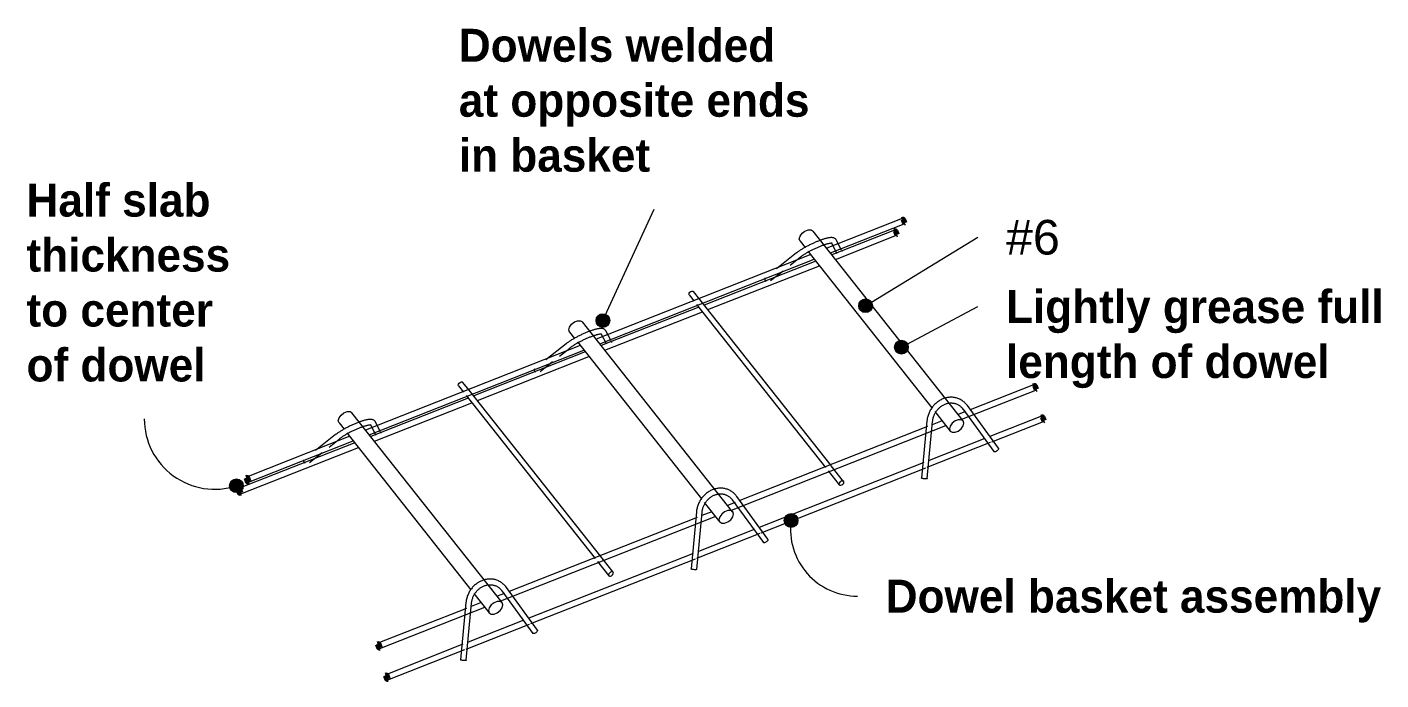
# Model space of a CAD drawing. Header units: inches. Extents: x -19229 to -222, y -6301 to 12387.
# Drawn here: x -1112.4 to -1050.8, y -5622.1 to -5592.4 of the extents above; entities that cross this region are included whole.
import ezdxf

# ---------------------------------------------------------------- set-up
doc = ezdxf.new("R2010")
doc.units = ezdxf.units.IN
doc.header["$MEASUREMENT"] = 0
doc.layers.add('G-ANNO-TEXT', color=231, linetype='Continuous', lineweight=9)
doc.layers.add('S-BEAM', color=12, linetype='Continuous', lineweight=9)
doc.styles.add('Arial_2', font='arial.ttf', dxfattribs={"height": 1.574803})
doc.styles.add('Century Gothic_B_2', font='', dxfattribs={"height": 1.5})
doc.styles.get('Century Gothic_B_2').set_extended_font_data('Century Gothic', bold=True)

# ---------------------------------------------------------------- blocks, each defined once
blk = doc.blocks.new('Dowel bar assembly - Dowel bar assembly-672828-REINFORCING FOUNDATION - 02')
at = {"layer": 'S-BEAM'}
for p, q in [((6923.149, -5601.125), (6919.719, -5602.478)), ((6919.886, -5602.69), (6923.244, -5601.365)), ((6918.51, -5602.158), (6918.735, -5602.444)), ((6925.923, -5610.331), (6919.098, -5601.693)), ((6922.795, -5601.649), (6919.95, -5602.772)), ((6920.117, -5602.983), (6922.889, -5601.889)), ((6920.398, -5602.559), (6920.154, -5602.095)), ((6918.995, -5602.764), (6909.241, -5606.612)), ((6918.355, -5602.687), (6917.443, -5603.409)), ((6918.864, -5602.606), (6924.502, -5609.742)), ((6919.926, -5602.215), (6920.17, -5602.679)), ((6920.186, -5602.701), (6920.169, -5602.675)), ((6920.194, -5602.71), (6920.187, -5602.702)), ((6909.408, -5606.824), (6919.157, -5602.977)), ((6919.221, -5603.059), (6914.153, -5605.059)), ((6914.32, -5605.27), (6919.388, -5603.27)), ((6918.054, -5603.253), (6918.515, -5602.889)), ((6917.171, -5603.952), (6917.739, -5603.502)), ((6913.464, -5604.603), (6913.692, -5604.892)), ((6913.95, -5604.802), (6913.666, -5604.443)), ((6913.903, -5605.157), (6909.473, -5606.905)), ((6913.806, -5605.036), (6919.669, -5612.456)), ((6919.927, -5612.366), (6913.953, -5604.806)), ((6915.446, -5614.465), (6908.621, -5605.827)), ((6909.64, -5607.117), (6914.07, -5605.369)), ((6908.032, -5606.292), (6908.258, -5606.578)), ((6909.449, -5606.349), (6909.693, -5606.813)), ((6909.921, -5606.693), (6909.676, -5606.229)), ((6908.517, -5606.898), (6898.764, -5610.746)), ((6898.931, -5610.958), (6908.679, -5607.111)), ((6907.878, -5606.821), (6906.961, -5607.546)), ((6907.577, -5607.387), (6908.038, -5607.023)), ((6908.386, -5606.74), (6914.025, -5613.877)), ((6908.744, -5607.193), (6903.675, -5609.193)), ((6903.842, -5609.404), (6908.911, -5607.404)), ((6906.693, -5608.086), (6907.262, -5607.636)), ((6902.987, -5608.737), (6903.215, -5609.026)), ((6903.472, -5608.936), (6903.189, -5608.577)), ((6909.449, -5616.5), (6903.476, -5608.94)), ((6925.862, -5610.254), (6929.221, -5608.929)), ((6929.126, -5608.689), (6926.247, -5609.825)), ((6903.426, -5609.291), (6898.995, -5611.039)), ((6899.162, -5611.251), (6903.593, -5609.502)), ((6903.328, -5609.17), (6909.192, -5616.59)), ((6904.968, -5618.599), (6898.143, -5609.961)), ((6924.635, -5609.91), (6925.335, -5610.796)), ((6926.036, -5609.909), (6925.695, -5610.043)), ((6925.906, -5609.786), (6927.319, -5611.73)), ((6927.527, -5611.578), (6926.114, -5609.635)), ((6929.484, -5610.115), (6927.131, -5611.043)), ((6897.555, -5610.426), (6897.781, -5610.712)), ((6898.971, -5610.483), (6899.216, -5610.947)), ((6899.443, -5610.827), (6899.199, -5610.363)), ((6915.386, -5614.388), (6925.134, -5610.542)), ((6924.308, -5610.591), (6915.77, -5613.959)), ((6924.277, -5610.331), (6924.033, -5612.929)), ((6924.289, -5612.953), (6924.533, -5610.355)), ((6924.972, -5610.329), (6924.519, -5610.507)), ((6927.226, -5611.283), (6929.579, -5610.355)), ((6898.267, -5611.327), (6892.989, -5613.409)), ((6898.04, -5611.032), (6893.344, -5612.885)), ((6893.439, -5613.124), (6898.202, -5611.245)), ((6897.401, -5610.955), (6896.484, -5611.68)), ((6897.1, -5611.521), (6897.56, -5611.157)), ((6897.909, -5610.874), (6903.548, -5618.011)), ((6924.291, -5612.441), (6927.167, -5611.306)), ((6926.906, -5611.132), (6924.372, -5612.132)), ((6893.084, -5613.649), (6898.434, -5611.538)), ((6896.216, -5612.22), (6896.785, -5611.77)), ((6927.33, -5611.738), (6927.319, -5611.728)), ((6924.098, -5612.24), (6916.654, -5615.177)), ((6916.748, -5615.417), (6924.232, -5612.464)), ((6919.783, -5612.6), (6920.289, -5613.241)), ((6920.491, -5613.081), (6919.93, -5612.371)), ((6924.134, -5612.226), (6924.1, -5612.239)), ((6917.05, -5615.712), (6915.636, -5613.769)), ((6913.8, -5614.465), (6913.555, -5617.063)), ((6913.811, -5617.087), (6914.056, -5614.489)), ((6914.495, -5614.462), (6914.042, -5614.641)), ((6914.157, -5614.044), (6914.857, -5614.93)), ((6915.558, -5614.043), (6915.217, -5614.177)), ((6915.428, -5613.92), (6916.842, -5615.864)), ((6904.908, -5618.522), (6914.657, -5614.676)), ((6913.83, -5614.725), (6905.292, -5618.093)), ((6913.813, -5616.575), (6916.689, -5615.44)), ((6916.428, -5615.266), (6913.895, -5616.266)), ((6913.657, -5616.36), (6913.623, -5616.373)), ((6916.852, -5615.872), (6916.841, -5615.862)), ((6913.621, -5616.374), (6906.177, -5619.311)), ((6906.271, -5619.551), (6913.754, -5616.598)), ((6909.306, -5616.734), (6909.812, -5617.375)), ((6910.014, -5617.215), (6909.453, -5616.505)), ((6903.68, -5618.178), (6904.38, -5619.064)), ((6905.081, -5618.177), (6904.74, -5618.311)), ((6904.951, -5618.054), (6906.365, -5619.997)), ((6906.573, -5619.846), (6905.159, -5617.902)), ((6899.416, -5620.689), (6904.179, -5618.81)), ((6903.322, -5618.599), (6903.078, -5621.197)), ((6903.334, -5621.221), (6903.578, -5618.623)), ((6904.017, -5618.596), (6903.564, -5618.775)), ((6903.353, -5618.858), (6899.321, -5620.449)), ((6905.951, -5619.4), (6903.418, -5620.399)), ((6903.336, -5620.709), (6906.212, -5619.574)), ((6906.375, -5620.005), (6906.364, -5619.996)), ((6903.179, -5620.494), (6899.679, -5621.875)), ((6899.773, -5622.114), (6903.277, -5620.732))]:
    blk.add_line(p, q, dxfattribs=at)
at = {"layer": 'S-BEAM', "lineweight": 70}
for p, q in [((6923.259, -5601.324), (6923.211, -5601.35)), ((6922.905, -5601.849), (6922.857, -5601.874)), ((6929.237, -5608.889), (6929.189, -5608.914)), ((6929.594, -5610.314), (6929.546, -5610.34))]:
    blk.add_line(p, q, dxfattribs=at)
for points in [[(6923.134, -5601.165, 0), (6923.197, -5601.154, 0), (6923.259, -5601.324, 0)], [(6922.779, -5601.69, 0), (6922.842, -5601.678, 0), (6922.905, -5601.849, 0)], [(6929.111, -5608.73, 0), (6929.174, -5608.718, 0), (6929.237, -5608.889, 0)], [(6929.469, -5610.155, 0), (6929.531, -5610.144, 0), (6929.594, -5610.314, 0)], [(6893.454, -5613.084, 0), (6893.391, -5612.913, 0), (6893.328, -5612.925, 0)], [(6893.328, -5612.925, 0), (6893.391, -5613.096, 0), (6893.454, -5613.084, 0)], [(6893.1, -5613.608, 0), (6893.037, -5613.438, 0), (6892.974, -5613.449, 0)], [(6892.974, -5613.449, 0), (6893.037, -5613.62, 0), (6893.1, -5613.608, 0)], [(6899.431, -5620.649, 0), (6899.368, -5620.478, 0), (6899.306, -5620.49, 0)], [(6899.306, -5620.49, 0), (6899.368, -5620.66, 0), (6899.431, -5620.649, 0)], [(6899.789, -5622.074, 0), (6899.726, -5621.903, 0), (6899.663, -5621.915, 0)], [(6899.663, -5621.915, 0), (6899.726, -5622.086, 0), (6899.789, -5622.074, 0)]]:
    blk.add_polyline3d(points, dxfattribs=at)
at = {"layer": 'S-BEAM'}
for points in [[(6920.154, -5602.095, 0), (6920.135, -5602.067, 0), (6920.113, -5602.045, 0), (6920.089, -5602.028, 0), (6920.066, -5602.015, 0), (6920.043, -5602.007, 0), (6920.02, -5602.001, 0), (6919.998, -5601.997, 0), (6919.976, -5601.994, 0), (6919.954, -5601.993, 0), (6919.932, -5601.993, 0), (6919.909, -5601.994, 0), (6919.886, -5601.996, 0), (6919.862, -5601.999, 0), (6919.837, -5602.002, 0), (6919.812, -5602.006, 0), (6919.785, -5602.011, 0), (6919.758, -5602.017, 0), (6919.731, -5602.023, 0), (6919.702, -5602.03, 0), (6919.673, -5602.037, 0), (6919.642, -5602.046, 0), (6919.612, -5602.055, 0), (6919.58, -5602.064, 0), (6919.548, -5602.075, 0), (6919.515, -5602.086, 0), (6919.482, -5602.097, 0), (6919.448, -5602.109, 0), (6919.413, -5602.122, 0), (6919.379, -5602.135, 0), (6919.343, -5602.149, 0), (6919.308, -5602.163, 0), (6919.272, -5602.177, 0), (6919.236, -5602.193, 0), (6919.199, -5602.208, 0), (6919.163, -5602.224, 0), (6919.127, -5602.24, 0), (6919.09, -5602.257, 0), (6919.053, -5602.274, 0), (6919.017, -5602.292, 0), (6918.981, -5602.309, 0), (6918.945, -5602.327, 0), (6918.909, -5602.345, 0), (6918.873, -5602.364, 0), (6918.838, -5602.382, 0), (6918.803, -5602.401, 0), (6918.769, -5602.42, 0), (6918.735, -5602.439, 0), (6918.702, -5602.458, 0), (6918.669, -5602.477, 0), (6918.637, -5602.496, 0), (6918.605, -5602.515, 0), (6918.575, -5602.534, 0), (6918.545, -5602.553, 0), (6918.516, -5602.572, 0), (6918.487, -5602.591, 0), (6918.46, -5602.61, 0), (6918.434, -5602.629, 0), (6918.408, -5602.647, 0), (6918.384, -5602.665, 0), (6918.36, -5602.683, 0), (6918.355, -5602.687, 0)], [(6918.476, -5602.055, 0), (6918.509, -5601.927, 0), (6918.6, -5601.799, 0), (6918.731, -5601.696, 0), (6918.877, -5601.638, 0), (6919.008, -5601.638, 0), (6919.099, -5601.694, 0)], [(6918.51, -5602.158, 0), (6918.509, -5602.157, 0), (6918.476, -5602.055, 0)], [(6919.966, -5602.252, 0), (6919.964, -5602.252, 0), (6919.96, -5602.251, 0), (6919.952, -5602.251, 0), (6919.943, -5602.25, 0), (6919.931, -5602.251, 0), (6919.917, -5602.251, 0), (6919.902, -5602.253, 0), (6919.885, -5602.255, 0), (6919.866, -5602.258, 0), (6919.846, -5602.261, 0), (6919.825, -5602.265, 0), (6919.802, -5602.27, 0), (6919.778, -5602.276, 0), (6919.753, -5602.282, 0), (6919.727, -5602.289, 0), (6919.7, -5602.297, 0), (6919.672, -5602.305, 0), (6919.643, -5602.314, 0), (6919.613, -5602.324, 0), (6919.583, -5602.334, 0), (6919.552, -5602.345, 0), (6919.52, -5602.357, 0), (6919.488, -5602.369, 0), (6919.455, -5602.381, 0), (6919.422, -5602.394, 0), (6919.388, -5602.408, 0), (6919.354, -5602.422, 0), (6919.32, -5602.436, 0), (6919.285, -5602.451, 0), (6919.251, -5602.467, 0), (6919.216, -5602.482, 0), (6919.181, -5602.498, 0), (6919.147, -5602.515, 0), (6919.112, -5602.531, 0), (6919.078, -5602.548, 0), (6919.044, -5602.565, 0), (6919.01, -5602.583, 0), (6918.976, -5602.6, 0), (6918.943, -5602.618, 0), (6918.91, -5602.636, 0), (6918.878, -5602.653, 0), (6918.846, -5602.671, 0), (6918.815, -5602.689, 0), (6918.785, -5602.707, 0), (6918.755, -5602.725, 0), (6918.726, -5602.743, 0), (6918.698, -5602.76, 0), (6918.671, -5602.778, 0), (6918.645, -5602.795, 0), (6918.62, -5602.812, 0), (6918.595, -5602.829, 0), (6918.572, -5602.846, 0), (6918.55, -5602.862, 0), (6918.529, -5602.878, 0), (6918.515, -5602.889, 0)], [(6920.4, -5602.563, 0), (6920.41, -5602.594, 0), (6920.412, -5602.624, 0)], [(6916.928, -5603.933, 0), (6916.917, -5603.903, 0), (6916.913, -5603.873, 0), (6916.916, -5603.845, 0), (6916.926, -5603.823, 0)], [(6916.966, -5603.985, 0), (6916.945, -5603.961, 0), (6916.928, -5603.933, 0)], [(6913.453, -5604.568, 0), (6913.464, -5604.524, 0), (6913.495, -5604.48, 0), (6913.54, -5604.444, 0), (6913.59, -5604.424, 0), (6913.635, -5604.424, 0), (6913.667, -5604.444, 0)], [(6913.464, -5604.603, 0), (6913.464, -5604.603, 0), (6913.453, -5604.568, 0)], [(6907.999, -5606.189, 0), (6908.031, -5606.061, 0), (6908.122, -5605.933, 0), (6908.254, -5605.83, 0), (6908.399, -5605.772, 0), (6908.531, -5605.772, 0), (6908.621, -5605.828, 0)], [(6909.676, -5606.229, 0), (6909.658, -5606.201, 0), (6909.636, -5606.179, 0), (6909.612, -5606.162, 0), (6909.588, -5606.149, 0), (6909.565, -5606.141, 0), (6909.543, -5606.135, 0), (6909.521, -5606.131, 0), (6909.499, -5606.128, 0), (6909.477, -5606.127, 0), (6909.455, -5606.127, 0), (6909.432, -5606.128, 0), (6909.408, -5606.13, 0), (6909.384, -5606.132, 0), (6909.36, -5606.136, 0), (6909.334, -5606.14, 0), (6909.308, -5606.145, 0), (6909.281, -5606.15, 0), (6909.253, -5606.157, 0), (6909.225, -5606.164, 0), (6909.195, -5606.171, 0), (6909.165, -5606.18, 0), (6909.134, -5606.189, 0), (6909.103, -5606.198, 0), (6909.071, -5606.209, 0), (6909.038, -5606.219, 0), (6909.004, -5606.231, 0), (6908.97, -5606.243, 0), (6908.936, -5606.256, 0), (6908.901, -5606.269, 0), (6908.866, -5606.282, 0), (6908.83, -5606.297, 0), (6908.794, -5606.311, 0), (6908.758, -5606.326, 0), (6908.722, -5606.342, 0), (6908.686, -5606.358, 0), (6908.649, -5606.374, 0), (6908.613, -5606.391, 0), (6908.576, -5606.408, 0), (6908.54, -5606.426, 0), (6908.503, -5606.443, 0), (6908.467, -5606.461, 0), (6908.431, -5606.479, 0), (6908.396, -5606.498, 0), (6908.361, -5606.516, 0), (6908.326, -5606.535, 0), (6908.291, -5606.554, 0), (6908.257, -5606.573, 0), (6908.224, -5606.592, 0), (6908.191, -5606.611, 0), (6908.159, -5606.63, 0), (6908.128, -5606.649, 0), (6908.097, -5606.668, 0), (6908.067, -5606.687, 0), (6908.038, -5606.706, 0), (6908.01, -5606.725, 0), (6907.983, -5606.744, 0), (6907.956, -5606.762, 0), (6907.931, -5606.781, 0), (6907.906, -5606.799, 0), (6907.883, -5606.817, 0), (6907.878, -5606.821, 0)], [(6908.032, -5606.292, 0), (6908.031, -5606.291, 0), (6907.999, -5606.189, 0)], [(6909.488, -5606.386, 0), (6909.487, -5606.386, 0), (6909.482, -5606.385, 0), (6909.475, -5606.384, 0), (6909.465, -5606.384, 0), (6909.454, -5606.384, 0), (6909.44, -5606.385, 0), (6909.425, -5606.387, 0), (6909.407, -5606.389, 0), (6909.389, -5606.392, 0), (6909.369, -5606.395, 0), (6909.347, -5606.399, 0), (6909.324, -5606.404, 0), (6909.301, -5606.41, 0), (6909.275, -5606.416, 0), (6909.249, -5606.423, 0), (6909.222, -5606.431, 0), (6909.194, -5606.439, 0), (6909.165, -5606.448, 0), (6909.136, -5606.458, 0), (6909.105, -5606.468, 0), (6909.074, -5606.479, 0), (6909.042, -5606.49, 0), (6909.01, -5606.502, 0), (6908.977, -5606.515, 0), (6908.944, -5606.528, 0), (6908.91, -5606.542, 0), (6908.877, -5606.556, 0), (6908.842, -5606.57, 0), (6908.808, -5606.585, 0), (6908.773, -5606.6, 0), (6908.739, -5606.616, 0), (6908.704, -5606.632, 0), (6908.669, -5606.648, 0), (6908.635, -5606.665, 0), (6908.6, -5606.682, 0), (6908.566, -5606.699, 0), (6908.532, -5606.717, 0), (6908.499, -5606.734, 0), (6908.466, -5606.752, 0), (6908.433, -5606.77, 0), (6908.401, -5606.787, 0), (6908.369, -5606.805, 0), (6908.338, -5606.823, 0), (6908.307, -5606.841, 0), (6908.278, -5606.859, 0), (6908.249, -5606.877, 0), (6908.221, -5606.894, 0), (6908.194, -5606.912, 0), (6908.167, -5606.929, 0), (6908.142, -5606.946, 0), (6908.118, -5606.963, 0), (6908.095, -5606.98, 0), (6908.073, -5606.996, 0), (6908.052, -5607.012, 0), (6908.038, -5607.023, 0)], [(6909.716, -5606.844, 0), (6909.709, -5606.836, 0), (6909.691, -5606.809, 0)], [(6909.922, -5606.697, 0), (6909.933, -5606.728, 0), (6909.935, -5606.758, 0)], [(6906.45, -5608.067, 0), (6906.439, -5608.036, 0), (6906.435, -5608.006, 0), (6906.439, -5607.979, 0), (6906.448, -5607.957, 0)], [(6906.488, -5608.118, 0), (6906.467, -5608.095, 0), (6906.45, -5608.067, 0)], [(6902.975, -5608.702, 0), (6902.986, -5608.658, 0), (6903.018, -5608.614, 0), (6903.063, -5608.578, 0), (6903.113, -5608.558, 0), (6903.158, -5608.558, 0), (6903.189, -5608.578, 0)], [(6902.987, -5608.737, 0), (6902.986, -5608.737, 0), (6902.975, -5608.702, 0)], [(6925.757, -5609.34, 0), (6925.719, -5609.324, 0), (6925.681, -5609.309, 0), (6925.643, -5609.297, 0), (6925.604, -5609.286, 0), (6925.564, -5609.276, 0), (6925.524, -5609.269, 0), (6925.484, -5609.263, 0), (6925.443, -5609.259, 0), (6925.402, -5609.257, 0), (6925.361, -5609.257, 0), (6925.32, -5609.259, 0), (6925.279, -5609.262, 0), (6925.238, -5609.267, 0), (6925.197, -5609.274, 0), (6925.156, -5609.282, 0), (6925.116, -5609.292, 0), (6925.076, -5609.304, 0), (6925.036, -5609.318, 0), (6924.997, -5609.333, 0), (6924.958, -5609.35, 0), (6924.92, -5609.368, 0), (6924.882, -5609.388, 0), (6924.846, -5609.41, 0), (6924.81, -5609.433, 0), (6924.774, -5609.457, 0), (6924.74, -5609.483, 0), (6924.706, -5609.51, 0), (6924.674, -5609.538, 0), (6924.642, -5609.568, 0), (6924.612, -5609.599, 0), (6924.582, -5609.631, 0), (6924.554, -5609.664, 0), (6924.526, -5609.698, 0), (6924.5, -5609.733, 0), (6924.476, -5609.769, 0), (6924.452, -5609.806, 0), (6924.43, -5609.844, 0), (6924.409, -5609.883, 0), (6924.39, -5609.922, 0), (6924.372, -5609.962, 0), (6924.355, -5610.003, 0), (6924.34, -5610.044, 0), (6924.326, -5610.086, 0), (6924.314, -5610.128, 0), (6924.303, -5610.17, 0), (6924.294, -5610.213, 0), (6924.287, -5610.256, 0), (6924.281, -5610.299, 0), (6924.277, -5610.331, 0)], [(6924.533, -5610.355, 0), (6924.537, -5610.321, 0), (6924.542, -5610.288, 0), (6924.548, -5610.254, 0), (6924.556, -5610.22, 0), (6924.565, -5610.187, 0), (6924.575, -5610.153, 0), (6924.586, -5610.12, 0), (6924.598, -5610.088, 0), (6924.611, -5610.056, 0), (6924.626, -5610.024, 0), (6924.642, -5609.993, 0), (6924.659, -5609.963, 0), (6924.676, -5609.933, 0), (6924.695, -5609.904, 0), (6924.715, -5609.875, 0), (6924.736, -5609.848, 0), (6924.758, -5609.821, 0), (6924.78, -5609.795, 0), (6924.803, -5609.77, 0), (6924.828, -5609.746, 0), (6924.853, -5609.723, 0), (6924.878, -5609.702, 0), (6924.904, -5609.681, 0), (6924.931, -5609.661, 0), (6924.959, -5609.643, 0), (6924.986, -5609.625, 0), (6925.015, -5609.609, 0), (6925.044, -5609.594, 0), (6925.073, -5609.58, 0), (6925.102, -5609.568, 0), (6925.132, -5609.557, 0), (6925.162, -5609.547, 0), (6925.192, -5609.538, 0), (6925.222, -5609.531, 0), (6925.252, -5609.525, 0), (6925.282, -5609.52, 0), (6925.312, -5609.517, 0), (6925.342, -5609.515, 0), (6925.372, -5609.514, 0), (6925.402, -5609.515, 0), (6925.432, -5609.517, 0), (6925.461, -5609.52, 0), (6925.49, -5609.524, 0), (6925.519, -5609.53, 0), (6925.547, -5609.537, 0), (6925.575, -5609.545, 0), (6925.602, -5609.554, 0), (6925.629, -5609.565, 0), (6925.649, -5609.574, 0)], [(6925.649, -5609.574, 0), (6925.675, -5609.586, 0), (6925.7, -5609.6, 0), (6925.725, -5609.615, 0), (6925.749, -5609.631, 0), (6925.773, -5609.649, 0), (6925.796, -5609.667, 0), (6925.818, -5609.687, 0), (6925.839, -5609.707, 0), (6925.859, -5609.729, 0), (6925.879, -5609.751, 0), (6925.897, -5609.775, 0), (6925.906, -5609.786, 0)], [(6926.114, -5609.635, 0), (6926.089, -5609.602, 0), (6926.062, -5609.57, 0), (6926.035, -5609.54, 0), (6926.006, -5609.511, 0), (6925.976, -5609.483, 0), (6925.945, -5609.457, 0), (6925.913, -5609.432, 0), (6925.879, -5609.409, 0), (6925.845, -5609.387, 0), (6925.81, -5609.367, 0), (6925.774, -5609.348, 0), (6925.757, -5609.34, 0)], [(6897.522, -5610.323, 0), (6897.554, -5610.195, 0), (6897.645, -5610.067, 0), (6897.776, -5609.964, 0), (6897.922, -5609.906, 0), (6898.053, -5609.905, 0), (6898.144, -5609.962, 0)], [(6899.199, -5610.363, 0), (6899.18, -5610.335, 0), (6899.158, -5610.313, 0), (6899.135, -5610.296, 0), (6899.111, -5610.283, 0), (6899.088, -5610.275, 0), (6899.065, -5610.269, 0), (6899.043, -5610.265, 0), (6899.021, -5610.262, 0), (6898.999, -5610.261, 0), (6898.977, -5610.261, 0), (6898.954, -5610.262, 0), (6898.931, -5610.264, 0), (6898.907, -5610.266, 0), (6898.882, -5610.27, 0), (6898.857, -5610.274, 0), (6898.831, -5610.279, 0), (6898.804, -5610.284, 0), (6898.776, -5610.291, 0), (6898.747, -5610.298, 0), (6898.718, -5610.305, 0), (6898.688, -5610.314, 0), (6898.657, -5610.323, 0), (6898.625, -5610.332, 0), (6898.593, -5610.342, 0), (6898.56, -5610.353, 0), (6898.527, -5610.365, 0), (6898.493, -5610.377, 0), (6898.459, -5610.39, 0), (6898.424, -5610.403, 0), (6898.389, -5610.416, 0), (6898.353, -5610.431, 0), (6898.317, -5610.445, 0), (6898.281, -5610.46, 0), (6898.245, -5610.476, 0), (6898.208, -5610.492, 0), (6898.172, -5610.508, 0), (6898.135, -5610.525, 0), (6898.099, -5610.542, 0), (6898.062, -5610.559, 0), (6898.026, -5610.577, 0), (6897.99, -5610.595, 0), (6897.954, -5610.613, 0), (6897.918, -5610.632, 0), (6897.883, -5610.65, 0), (6897.848, -5610.669, 0), (6897.814, -5610.688, 0), (6897.78, -5610.707, 0), (6897.747, -5610.726, 0), (6897.714, -5610.745, 0), (6897.682, -5610.764, 0), (6897.65, -5610.783, 0), (6897.62, -5610.802, 0), (6897.59, -5610.821, 0), (6897.561, -5610.84, 0), (6897.533, -5610.859, 0), (6897.505, -5610.878, 0), (6897.479, -5610.896, 0), (6897.453, -5610.915, 0), (6897.429, -5610.933, 0), (6897.406, -5610.951, 0), (6897.401, -5610.955, 0)], [(6897.555, -5610.426, 0), (6897.554, -5610.425, 0), (6897.522, -5610.323, 0)], [(6899.011, -5610.52, 0), (6899.009, -5610.52, 0), (6899.005, -5610.519, 0), (6898.998, -5610.518, 0), (6898.988, -5610.518, 0), (6898.976, -5610.518, 0), (6898.963, -5610.519, 0), (6898.947, -5610.521, 0), (6898.93, -5610.523, 0), (6898.911, -5610.525, 0), (6898.891, -5610.529, 0), (6898.87, -5610.533, 0), (6898.847, -5610.538, 0), (6898.823, -5610.544, 0), (6898.798, -5610.55, 0), (6898.772, -5610.557, 0), (6898.745, -5610.565, 0), (6898.717, -5610.573, 0), (6898.688, -5610.582, 0), (6898.658, -5610.592, 0), (6898.628, -5610.602, 0), (6898.597, -5610.613, 0), (6898.565, -5610.624, 0), (6898.533, -5610.636, 0), (6898.5, -5610.649, 0), (6898.467, -5610.662, 0), (6898.433, -5610.676, 0), (6898.399, -5610.69, 0), (6898.365, -5610.704, 0), (6898.33, -5610.719, 0), (6898.296, -5610.734, 0), (6898.261, -5610.75, 0), (6898.227, -5610.766, 0), (6898.192, -5610.782, 0), (6898.157, -5610.799, 0), (6898.123, -5610.816, 0), (6898.089, -5610.833, 0), (6898.055, -5610.85, 0), (6898.021, -5610.868, 0), (6897.988, -5610.886, 0), (6897.955, -5610.903, 0), (6897.923, -5610.921, 0), (6897.891, -5610.939, 0), (6897.86, -5610.957, 0), (6897.83, -5610.975, 0), (6897.8, -5610.993, 0), (6897.771, -5611.011, 0), (6897.743, -5611.028, 0), (6897.716, -5611.046, 0), (6897.69, -5611.063, 0), (6897.665, -5611.08, 0), (6897.641, -5611.097, 0), (6897.617, -5611.113, 0), (6897.595, -5611.13, 0), (6897.575, -5611.145, 0), (6897.56, -5611.157, 0)], [(6925.956, -5610.434, 0), (6925.924, -5610.332, 0), (6925.833, -5610.275, 0), (6925.702, -5610.276, 0), (6925.556, -5610.333, 0), (6925.425, -5610.436, 0), (6925.334, -5610.565, 0), (6925.302, -5610.692, 0)], [(6925.302, -5610.692, 0), (6925.334, -5610.795, 0), (6925.425, -5610.851, 0), (6925.556, -5610.851, 0), (6925.702, -5610.793, 0), (6925.833, -5610.69, 0), (6925.924, -5610.562, 0), (6925.956, -5610.434, 0)], [(6899.239, -5610.978, 0), (6899.232, -5610.97, 0), (6899.214, -5610.943, 0)], [(6899.445, -5610.831, 0), (6899.455, -5610.862, 0), (6899.457, -5610.891, 0)], [(6927.527, -5611.578, 0), (6927.528, -5611.58, 0), (6927.532, -5611.594, 0), (6927.529, -5611.613, 0), (6927.518, -5611.634, 0), (6927.501, -5611.657, 0), (6927.478, -5611.679, 0), (6927.452, -5611.7, 0), (6927.424, -5611.718, 0), (6927.396, -5611.731, 0), (6927.37, -5611.739, 0), (6927.347, -5611.741, 0), (6927.33, -5611.738, 0)], [(6895.973, -5612.201, 0), (6895.962, -5612.17, 0), (6895.958, -5612.14, 0), (6895.961, -5612.113, 0), (6895.971, -5612.091, 0)], [(6896.01, -5612.252, 0), (6895.99, -5612.229, 0), (6895.973, -5612.201, 0)], [(6920.503, -5613.117, 0), (6920.492, -5613.081, 0), (6920.46, -5613.062, 0), (6920.415, -5613.062, 0), (6920.365, -5613.082, 0), (6920.32, -5613.117, 0), (6920.289, -5613.161, 0), (6920.278, -5613.205, 0)], [(6920.278, -5613.205, 0), (6920.289, -5613.241, 0), (6920.32, -5613.26, 0), (6920.365, -5613.26, 0), (6920.415, -5613.24, 0), (6920.46, -5613.205, 0), (6920.492, -5613.16, 0), (6920.503, -5613.117, 0)], [(6924.045, -5612.94, 0), (6924.035, -5612.934, 0), (6924.033, -5612.928, 0)], [(6924.289, -5612.953, 0), (6924.288, -5612.955, 0), (6924.281, -5612.96, 0), (6924.266, -5612.964, 0), (6924.244, -5612.966, 0), (6924.215, -5612.967, 0), (6924.184, -5612.966, 0), (6924.15, -5612.963, 0), (6924.118, -5612.959, 0), (6924.088, -5612.953, 0), (6924.063, -5612.947, 0), (6924.045, -5612.94, 0)], [(6915.279, -5613.474, 0), (6915.242, -5613.458, 0), (6915.204, -5613.443, 0), (6915.166, -5613.431, 0), (6915.126, -5613.42, 0), (6915.087, -5613.41, 0), (6915.047, -5613.403, 0), (6915.006, -5613.397, 0), (6914.966, -5613.393, 0), (6914.925, -5613.391, 0), (6914.884, -5613.391, 0), (6914.843, -5613.392, 0), (6914.801, -5613.396, 0), (6914.76, -5613.401, 0), (6914.72, -5613.408, 0), (6914.679, -5613.416, 0), (6914.638, -5613.426, 0), (6914.598, -5613.438, 0), (6914.559, -5613.452, 0), (6914.519, -5613.467, 0), (6914.481, -5613.484, 0), (6914.443, -5613.502, 0), (6914.405, -5613.522, 0), (6914.368, -5613.544, 0), (6914.332, -5613.567, 0), (6914.297, -5613.591, 0), (6914.262, -5613.617, 0), (6914.229, -5613.644, 0), (6914.196, -5613.672, 0), (6914.165, -5613.702, 0), (6914.134, -5613.733, 0), (6914.105, -5613.765, 0), (6914.076, -5613.798, 0), (6914.049, -5613.832, 0), (6914.023, -5613.867, 0), (6913.998, -5613.903, 0), (6913.975, -5613.94, 0), (6913.953, -5613.978, 0), (6913.932, -5614.017, 0), (6913.912, -5614.056, 0), (6913.894, -5614.096, 0), (6913.878, -5614.137, 0), (6913.863, -5614.178, 0), (6913.849, -5614.22, 0), (6913.837, -5614.262, 0), (6913.826, -5614.304, 0), (6913.817, -5614.347, 0), (6913.809, -5614.39, 0), (6913.803, -5614.433, 0), (6913.8, -5614.465, 0)], [(6914.056, -5614.489, 0), (6914.059, -5614.455, 0), (6914.065, -5614.421, 0), (6914.071, -5614.388, 0), (6914.078, -5614.354, 0), (6914.087, -5614.32, 0), (6914.097, -5614.287, 0), (6914.108, -5614.254, 0), (6914.121, -5614.222, 0), (6914.134, -5614.19, 0), (6914.149, -5614.158, 0), (6914.164, -5614.127, 0), (6914.181, -5614.096, 0), (6914.199, -5614.067, 0), (6914.218, -5614.038, 0), (6914.238, -5614.009, 0), (6914.258, -5613.982, 0), (6914.28, -5613.955, 0), (6914.303, -5613.929, 0), (6914.326, -5613.904, 0), (6914.35, -5613.88, 0), (6914.375, -5613.857, 0), (6914.401, -5613.835, 0), (6914.427, -5613.815, 0), (6914.454, -5613.795, 0), (6914.481, -5613.776, 0), (6914.509, -5613.759, 0), (6914.537, -5613.743, 0), (6914.566, -5613.728, 0), (6914.595, -5613.714, 0), (6914.625, -5613.702, 0), (6914.654, -5613.691, 0), (6914.684, -5613.681, 0), (6914.714, -5613.672, 0), (6914.744, -5613.665, 0), (6914.775, -5613.659, 0), (6914.805, -5613.654, 0), (6914.835, -5613.651, 0), (6914.865, -5613.649, 0), (6914.895, -5613.648, 0), (6914.925, -5613.649, 0), (6914.954, -5613.65, 0), (6914.984, -5613.654, 0), (6915.013, -5613.658, 0), (6915.041, -5613.664, 0), (6915.07, -5613.671, 0), (6915.097, -5613.679, 0), (6915.125, -5613.688, 0), (6915.152, -5613.699, 0), (6915.172, -5613.707, 0)], [(6915.172, -5613.707, 0), (6915.198, -5613.72, 0), (6915.223, -5613.734, 0), (6915.248, -5613.749, 0), (6915.272, -5613.765, 0), (6915.295, -5613.783, 0), (6915.318, -5613.801, 0), (6915.34, -5613.82, 0), (6915.361, -5613.841, 0), (6915.382, -5613.862, 0), (6915.401, -5613.885, 0), (6915.42, -5613.908, 0), (6915.428, -5613.92, 0)], [(6915.636, -5613.769, 0), (6915.611, -5613.736, 0), (6915.585, -5613.704, 0), (6915.557, -5613.674, 0), (6915.529, -5613.645, 0), (6915.499, -5613.617, 0), (6915.468, -5613.591, 0), (6915.435, -5613.566, 0), (6915.402, -5613.543, 0), (6915.368, -5613.521, 0), (6915.332, -5613.501, 0), (6915.296, -5613.482, 0), (6915.279, -5613.474, 0)], [(6915.479, -5614.568, 0), (6915.447, -5614.466, 0), (6915.356, -5614.409, 0), (6915.224, -5614.41, 0), (6915.079, -5614.467, 0), (6914.947, -5614.57, 0), (6914.857, -5614.698, 0), (6914.824, -5614.826, 0)], [(6914.824, -5614.826, 0), (6914.857, -5614.929, 0), (6914.947, -5614.985, 0), (6915.079, -5614.985, 0), (6915.224, -5614.927, 0), (6915.356, -5614.824, 0), (6915.447, -5614.696, 0), (6915.479, -5614.568, 0)], [(6917.05, -5615.712, 0), (6917.051, -5615.714, 0), (6917.055, -5615.728, 0), (6917.051, -5615.747, 0), (6917.04, -5615.768, 0), (6917.023, -5615.791, 0), (6917.001, -5615.813, 0), (6916.975, -5615.834, 0), (6916.947, -5615.852, 0), (6916.918, -5615.865, 0), (6916.892, -5615.873, 0), (6916.869, -5615.875, 0), (6916.852, -5615.872, 0)], [(6904.802, -5617.608, 0), (6904.765, -5617.592, 0), (6904.727, -5617.577, 0), (6904.688, -5617.564, 0), (6904.649, -5617.553, 0), (6904.609, -5617.544, 0), (6904.569, -5617.537, 0), (6904.529, -5617.531, 0), (6904.488, -5617.527, 0), (6904.447, -5617.525, 0), (6904.406, -5617.525, 0), (6904.365, -5617.526, 0), (6904.324, -5617.53, 0), (6904.283, -5617.535, 0), (6904.242, -5617.541, 0), (6904.201, -5617.55, 0), (6904.161, -5617.56, 0), (6904.121, -5617.572, 0), (6904.081, -5617.586, 0), (6904.042, -5617.601, 0), (6904.003, -5617.618, 0), (6903.965, -5617.636, 0), (6903.928, -5617.656, 0), (6903.891, -5617.678, 0), (6903.855, -5617.701, 0), (6903.819, -5617.725, 0), (6903.785, -5617.751, 0), (6903.751, -5617.778, 0), (6903.719, -5617.806, 0), (6903.687, -5617.836, 0), (6903.657, -5617.867, 0), (6903.627, -5617.899, 0), (6903.599, -5617.932, 0), (6903.572, -5617.966, 0), (6903.546, -5618.001, 0), (6903.521, -5618.037, 0), (6903.497, -5618.074, 0), (6903.475, -5618.112, 0), (6903.454, -5618.151, 0), (6903.435, -5618.19, 0), (6903.417, -5618.23, 0), (6903.4, -5618.271, 0), (6903.385, -5618.312, 0), (6903.371, -5618.353, 0), (6903.359, -5618.396, 0), (6903.349, -5618.438, 0), (6903.339, -5618.481, 0), (6903.332, -5618.524, 0), (6903.326, -5618.567, 0), (6903.322, -5618.599, 0)], [(6910.025, -5617.25, 0), (6910.014, -5617.215, 0), (6909.983, -5617.196, 0), (6909.938, -5617.196, 0), (6909.888, -5617.216, 0), (6909.843, -5617.251, 0), (6909.811, -5617.295, 0), (6909.8, -5617.339, 0)], [(6909.8, -5617.339, 0), (6909.811, -5617.374, 0), (6909.843, -5617.394, 0), (6909.888, -5617.394, 0), (6909.938, -5617.374, 0), (6909.983, -5617.338, 0), (6910.014, -5617.294, 0), (6910.025, -5617.25, 0)], [(6913.568, -5617.074, 0), (6913.557, -5617.068, 0), (6913.556, -5617.062, 0)], [(6913.811, -5617.087, 0), (6913.811, -5617.089, 0), (6913.804, -5617.094, 0), (6913.789, -5617.098, 0), (6913.766, -5617.1, 0), (6913.738, -5617.101, 0), (6913.706, -5617.099, 0), (6913.673, -5617.097, 0), (6913.64, -5617.092, 0), (6913.61, -5617.087, 0), (6913.586, -5617.081, 0), (6913.568, -5617.074, 0)], [(6903.578, -5618.623, 0), (6903.582, -5618.589, 0), (6903.587, -5618.555, 0), (6903.593, -5618.521, 0), (6903.601, -5618.488, 0), (6903.61, -5618.454, 0), (6903.62, -5618.421, 0), (6903.631, -5618.388, 0), (6903.643, -5618.356, 0), (6903.657, -5618.324, 0), (6903.671, -5618.292, 0), (6903.687, -5618.261, 0), (6903.704, -5618.23, 0), (6903.722, -5618.201, 0), (6903.74, -5618.171, 0), (6903.76, -5618.143, 0), (6903.781, -5618.115, 0), (6903.803, -5618.089, 0), (6903.825, -5618.063, 0), (6903.849, -5618.038, 0), (6903.873, -5618.014, 0), (6903.898, -5617.991, 0), (6903.923, -5617.969, 0), (6903.95, -5617.949, 0), (6903.976, -5617.929, 0), (6904.004, -5617.91, 0), (6904.032, -5617.893, 0), (6904.06, -5617.877, 0), (6904.089, -5617.862, 0), (6904.118, -5617.848, 0), (6904.147, -5617.836, 0), (6904.177, -5617.825, 0), (6904.207, -5617.815, 0), (6904.237, -5617.806, 0), (6904.267, -5617.799, 0), (6904.297, -5617.793, 0), (6904.327, -5617.788, 0), (6904.358, -5617.785, 0), (6904.388, -5617.783, 0), (6904.418, -5617.782, 0), (6904.447, -5617.782, 0), (6904.477, -5617.784, 0), (6904.506, -5617.787, 0), (6904.535, -5617.792, 0), (6904.564, -5617.798, 0), (6904.592, -5617.804, 0), (6904.62, -5617.813, 0), (6904.647, -5617.822, 0), (6904.674, -5617.833, 0), (6904.694, -5617.841, 0)], [(6904.694, -5617.841, 0), (6904.72, -5617.854, 0), (6904.746, -5617.868, 0), (6904.77, -5617.883, 0), (6904.795, -5617.899, 0), (6904.818, -5617.916, 0), (6904.841, -5617.935, 0), (6904.863, -5617.954, 0), (6904.884, -5617.975, 0), (6904.904, -5617.996, 0), (6904.924, -5618.019, 0), (6904.942, -5618.042, 0), (6904.951, -5618.054, 0)], [(6905.159, -5617.902, 0), (6905.134, -5617.87, 0), (6905.108, -5617.838, 0), (6905.08, -5617.808, 0), (6905.051, -5617.779, 0), (6905.021, -5617.751, 0), (6904.99, -5617.725, 0), (6904.958, -5617.7, 0), (6904.925, -5617.677, 0), (6904.89, -5617.655, 0), (6904.855, -5617.635, 0), (6904.819, -5617.616, 0), (6904.802, -5617.608, 0)], [(6905.002, -5618.702, 0), (6904.969, -5618.6, 0), (6904.878, -5618.543, 0), (6904.747, -5618.544, 0), (6904.601, -5618.601, 0), (6904.47, -5618.704, 0), (6904.379, -5618.832, 0), (6904.347, -5618.96, 0)], [(6904.347, -5618.96, 0), (6904.379, -5619.063, 0), (6904.47, -5619.119, 0), (6904.601, -5619.119, 0), (6904.747, -5619.061, 0), (6904.878, -5618.958, 0), (6904.969, -5618.83, 0), (6905.002, -5618.702, 0)], [(6906.573, -5619.846, 0), (6906.574, -5619.848, 0), (6906.577, -5619.862, 0), (6906.574, -5619.881, 0), (6906.563, -5619.902, 0), (6906.546, -5619.925, 0), (6906.523, -5619.947, 0), (6906.497, -5619.968, 0), (6906.469, -5619.986, 0), (6906.441, -5619.999, 0), (6906.415, -5620.007, 0), (6906.392, -5620.009, 0), (6906.375, -5620.005, 0)], [(6903.09, -5621.208, 0), (6903.08, -5621.202, 0), (6903.078, -5621.196, 0)], [(6903.334, -5621.221, 0), (6903.333, -5621.223, 0), (6903.326, -5621.228, 0), (6903.311, -5621.231, 0), (6903.289, -5621.234, 0), (6903.261, -5621.234, 0), (6903.229, -5621.233, 0), (6903.195, -5621.231, 0), (6903.163, -5621.226, 0), (6903.133, -5621.221, 0), (6903.108, -5621.215, 0), (6903.09, -5621.208, 0)]]:
    blk.add_polyline3d(points, dxfattribs=at)

msp = doc.modelspace()

# ---------------------------------------------------------------- hatches: boundary and pattern name
at = {"layer": 'G-ANNO-TEXT'}
h = msp.add_hatch(color=7, dxfattribs=at)
edge = h.paths.add_edge_path(flags=0)
edge.add_arc((-1074.25655, -5605.09324), 0.3125, 0, 360)
at = {"layer": 'G-ANNO-TEXT', "lineweight": 20}
h = msp.add_hatch(color=147, dxfattribs=at)
edge = h.paths.add_edge_path(flags=0)
edge.add_arc((-1086.19577, -5605.76578), 0.3125, 0, 360)
h = msp.add_hatch(color=147, dxfattribs=at)
edge = h.paths.add_edge_path(flags=0)
edge.add_arc((-1072.62568, -5606.97735), 0.3125, 0, 360)
h = msp.add_hatch(color=147, dxfattribs=at)
edge = h.paths.add_edge_path(flags=0)
edge.add_arc((-1102.85379, -5613.28256), 0.3125, 0, 360)
h = msp.add_hatch(color=147, dxfattribs=at)
edge = h.paths.add_edge_path(flags=0)
edge.add_arc((-1077.64489, -5614.86111), 0.3125, 0, 360)

# ---------------------------------------------------------------- linework, layer by layer
at = {"layer": 'G-ANNO-TEXT', "color": 147, "lineweight": 20}
for p, q in [((-1086.19577, -5605.76578), (-1083.85876, -5600.6947)), ((-1072.62568, -5606.97735), (-1069.15312, -5605.13124))]:
    msp.add_line(p, q, dxfattribs=at)
at = {"layer": 'G-ANNO-TEXT', "color": 7}
msp.add_line((-1074.25655, -5605.09324), (-1069.15312, -5601.97688), dxfattribs=at)
msp.add_circle((-1074.25655, -5605.09324), 0.3125, dxfattribs=at)
at = {"layer": 'G-ANNO-TEXT', "color": 147, "lineweight": 20}
for centre in [(-1086.19577, -5605.76578), (-1072.62568, -5606.97735), (-1102.85379, -5613.28256), (-1077.64489, -5614.86111)]:
    msp.add_circle(centre, 0.3125, dxfattribs=at)
for centre, radius, start, end in [((-1103.83999, -5610.23784), 3.20045, 180, 287.9473427), ((-1074.62212, -5615.2557), 3.04841, 172.5627876, 270)]:
    msp.add_arc(centre, radius, start, end, dxfattribs=at)

# ---------------------------------------------------------------- block references
at = {"layer": 'S-BEAM', "lineweight": 70}
msp.add_blockref('Dowel bar assembly - Dowel bar assembly-672828-REINFORCING FOUNDATION - 02', (-7995.74312, 0), dxfattribs=at)

# ---------------------------------------------------------------- texts
at = {"layer": 'G-ANNO-TEXT', "color": 147, "lineweight": 20, "char_height": 1.5, "attachment_point": 1, "style": 'Century Gothic_B_2'}
for s, insert, width in [('Dowels welded ', (-1092.74365, -5592.49567), 19.796), ('at opposite ends ', (-1092.74365, -5594.99567), 21.513), ('in basket', (-1092.74365, -5597.49567), 11.3625), ('Half slab ', (-1112.39237, -5599.53802), 11.3625), ('thickness ', (-1112.39237, -5602.03802), 12.2715), ('to center ', (-1112.39237, -5604.53802), 11.9685), ('Lightly grease full ', (-1067.87312, -5604.38124), 22.1695), ('of dowel', (-1112.39237, -5607.03802), 10.807), ('length of dowel', (-1067.87312, -5606.88124), 19.392), ('Dowel basket assembly', (-1073.34212, -5617.55411), 29.593)]:
    msp.add_mtext(s, dxfattribs=dict(at, insert=insert, width=width))
at = {"layer": 'G-ANNO-TEXT', "color": 7, "insert": (-1067.87312, -5601.18948), "char_height": 1.574803, "width": 2.929, "attachment_point": 1, "style": 'Arial_2'}
msp.add_mtext('#6', dxfattribs=at)

doc.saveas('drawing.dxf')
